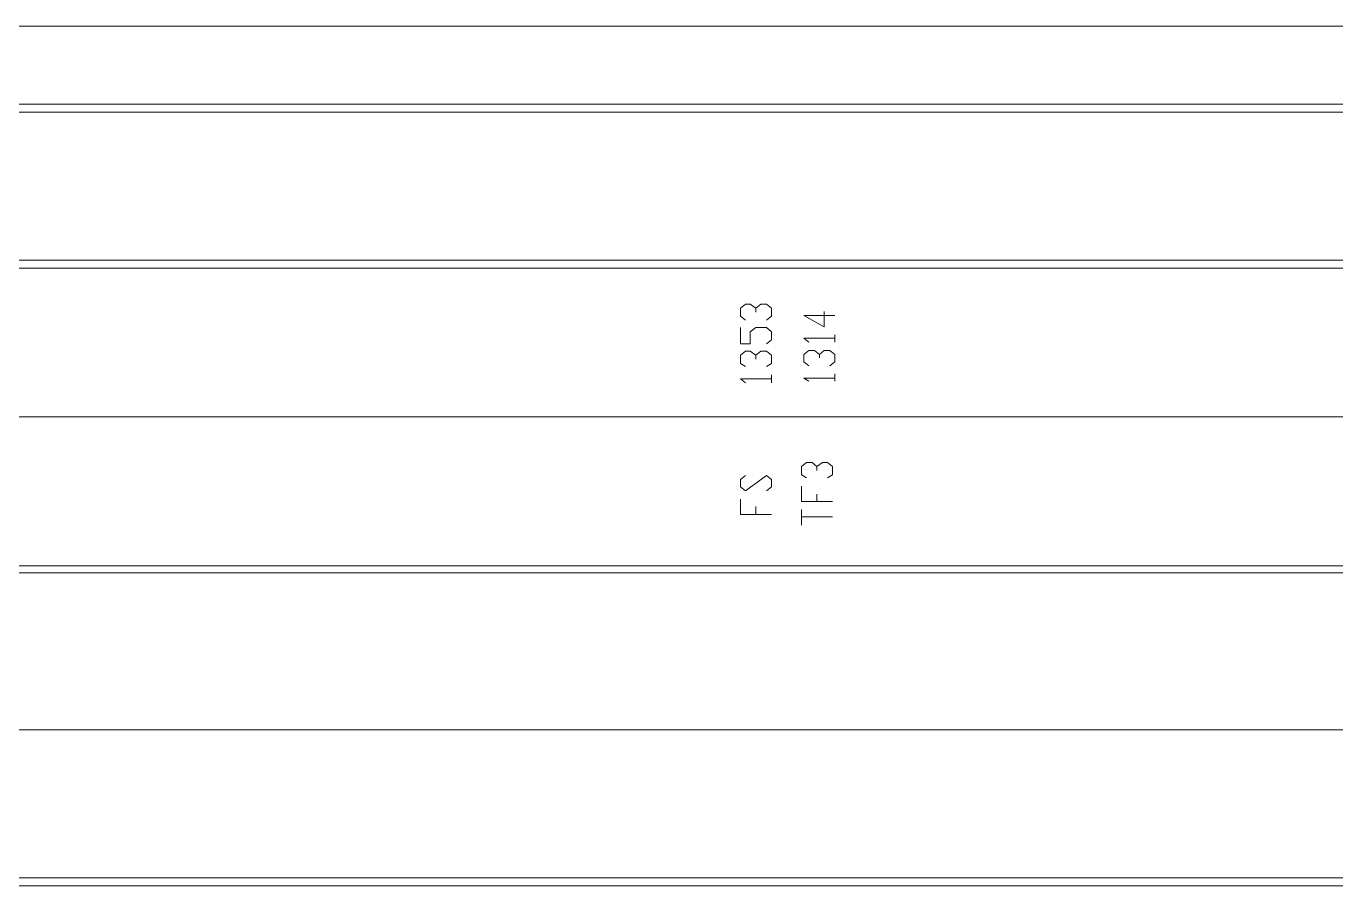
# Model space of a CAD drawing. Header units: millimetres. Extents: x 18 to 1853, y 466 to 763.
# Drawn here: x 1527.5 to 1611.3, y 708.2 to 763.2 of the extents above; entities that cross this region are included whole.
import ezdxf

# ---------------------------------------------------------------- set-up
doc = ezdxf.new("R2010")
doc.units = ezdxf.units.MM
doc.header["$MEASUREMENT"] = 0
doc.layers.add('1', color=7, linetype='Continuous')

msp = doc.modelspace()

# ---------------------------------------------------------------- linework, layer by layer
at = {"color": 255, "linetype": 'Continuous', "lineweight": 0}
msp.add_line((1852.597, 763.158), (18.346, 763.158), dxfattribs=at)
for points in [[(1573.507, 744.344), (1573.195, 744.604), (1573.195, 745.124), (1573.507, 745.384), (1573.819, 745.384), (1574.183, 745.124), (1574.183, 744.864)], [(1574.183, 745.124), (1574.494, 745.384), (1574.858, 745.384), (1575.17, 745.124), (1575.17, 744.604), (1574.858, 744.344)], [(1578.548, 744.916), (1578.548, 743.928), (1577.249, 744.656), (1579.224, 744.656)], [(1574.858, 742.837), (1575.17, 743.097), (1575.17, 743.617), (1574.858, 743.876), (1574.183, 743.876), (1573.819, 743.617), (1573.819, 742.837), (1573.195, 742.837), (1573.195, 743.876)], [(1577.561, 742.941), (1577.249, 743.201), (1579.224, 743.201)], [(1579.224, 742.941), (1579.224, 743.409)], [(1573.507, 741.382), (1573.195, 741.59), (1573.195, 742.109), (1573.507, 742.369), (1573.819, 742.369), (1574.183, 742.109), (1574.183, 741.85)], [(1574.183, 742.109), (1574.494, 742.369), (1574.858, 742.369), (1575.17, 742.109), (1575.17, 741.59), (1574.858, 741.382)], [(1577.561, 741.434), (1577.249, 741.694), (1577.249, 742.161), (1577.561, 742.421), (1577.925, 742.421), (1578.236, 742.161), (1578.236, 741.954)], [(1578.236, 742.161), (1578.548, 742.421), (1578.912, 742.421), (1579.224, 742.161), (1579.224, 741.694), (1578.912, 741.434)], [(1573.507, 740.342), (1573.195, 740.602), (1575.17, 740.602)], [(1575.17, 740.342), (1575.17, 740.862)], [(1577.561, 740.446), (1577.249, 740.654), (1579.224, 740.654)], [(1579.224, 740.446), (1579.224, 740.914)], [(65.329, 738.16), (1837.577, 738.16), (65.329, 738.16)], [(1577.405, 734.262), (1577.093, 734.47), (1577.093, 734.989), (1577.405, 735.249), (1577.769, 735.249), (1578.08, 734.989), (1578.08, 734.729)], [(1578.08, 734.989), (1578.444, 735.249), (1578.756, 735.249), (1579.068, 734.989), (1579.068, 734.47), (1578.756, 734.262)], [(1574.858, 733.43), (1575.17, 733.69), (1575.17, 734.158), (1574.858, 734.418), (1573.507, 733.43), (1573.195, 733.69), (1573.195, 734.158), (1573.507, 734.418)], [(1579.068, 732.754), (1577.093, 732.754), (1577.093, 733.742)], [(1575.17, 731.923), (1573.195, 731.923), (1573.195, 732.91)], [(1578.08, 732.754), (1578.08, 733.222)], [(1574.183, 731.923), (1574.183, 732.443)], [(1577.093, 731.247), (1577.093, 732.235)], [(1577.093, 731.767), (1579.068, 731.767)], [(65.329, 718.15), (1837.577, 718.15), (65.329, 718.15)]]:
    msp.add_lwpolyline(points, dxfattribs=at)
at = {"layer": '1', "color": 10, "linetype": 'Continuous', "lineweight": 0}
for p, q in [((1847.608, 758.169), (43.345, 758.169)), ((1847.088, 757.649), (43.864, 757.649))]:
    msp.add_line(p, q, dxfattribs=at)
for points in [[(45.32, 708.172), (1837.577, 708.172), (1837.577, 748.19), (45.32, 748.19), (45.32, 708.172)], [(45.839, 708.691), (1837.109, 708.691), (1837.109, 747.67), (45.839, 747.67), (45.839, 708.691)], [(55.35, 728.181), (1837.577, 728.181), (1837.577, 728.649), (55.35, 728.649), (55.35, 728.181)]]:
    msp.add_lwpolyline(points, dxfattribs=at)

doc.saveas('drawing.dxf')
